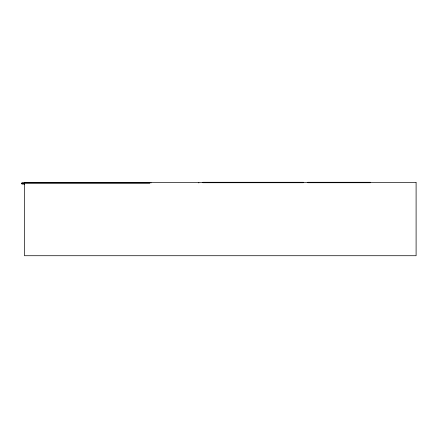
<?xml version="1.0" encoding="UTF-8"?>
<svg xmlns="http://www.w3.org/2000/svg" width="438" height="438" viewBox="0 0 438 438"><rect width="100%" height="100%" fill="white"/><g stroke="black" fill="none" stroke-linecap="round" stroke-linejoin="round"><path stroke-width="0.66" d="M21.9 183.188L149.856 183.188L149.856 182.799L21.9 182.799L21.9 183.955L24.637 183.955M21.9 183.593L24.637 183.593M21.9 183.812L24.637 183.812M198.847 182.635L198.847 182.958M150.995 182.635L150.995 182.958M303.375 182.279L202.953 182.279L202.953 182.723L303.375 182.723L303.375 182.279M370.324 182.279L307.898 182.279L307.898 182.723L370.324 182.723L370.324 182.279M416.1 182.635L24.462 182.635L24.462 255.721L416.1 255.721L416.1 182.635"/></g></svg>
